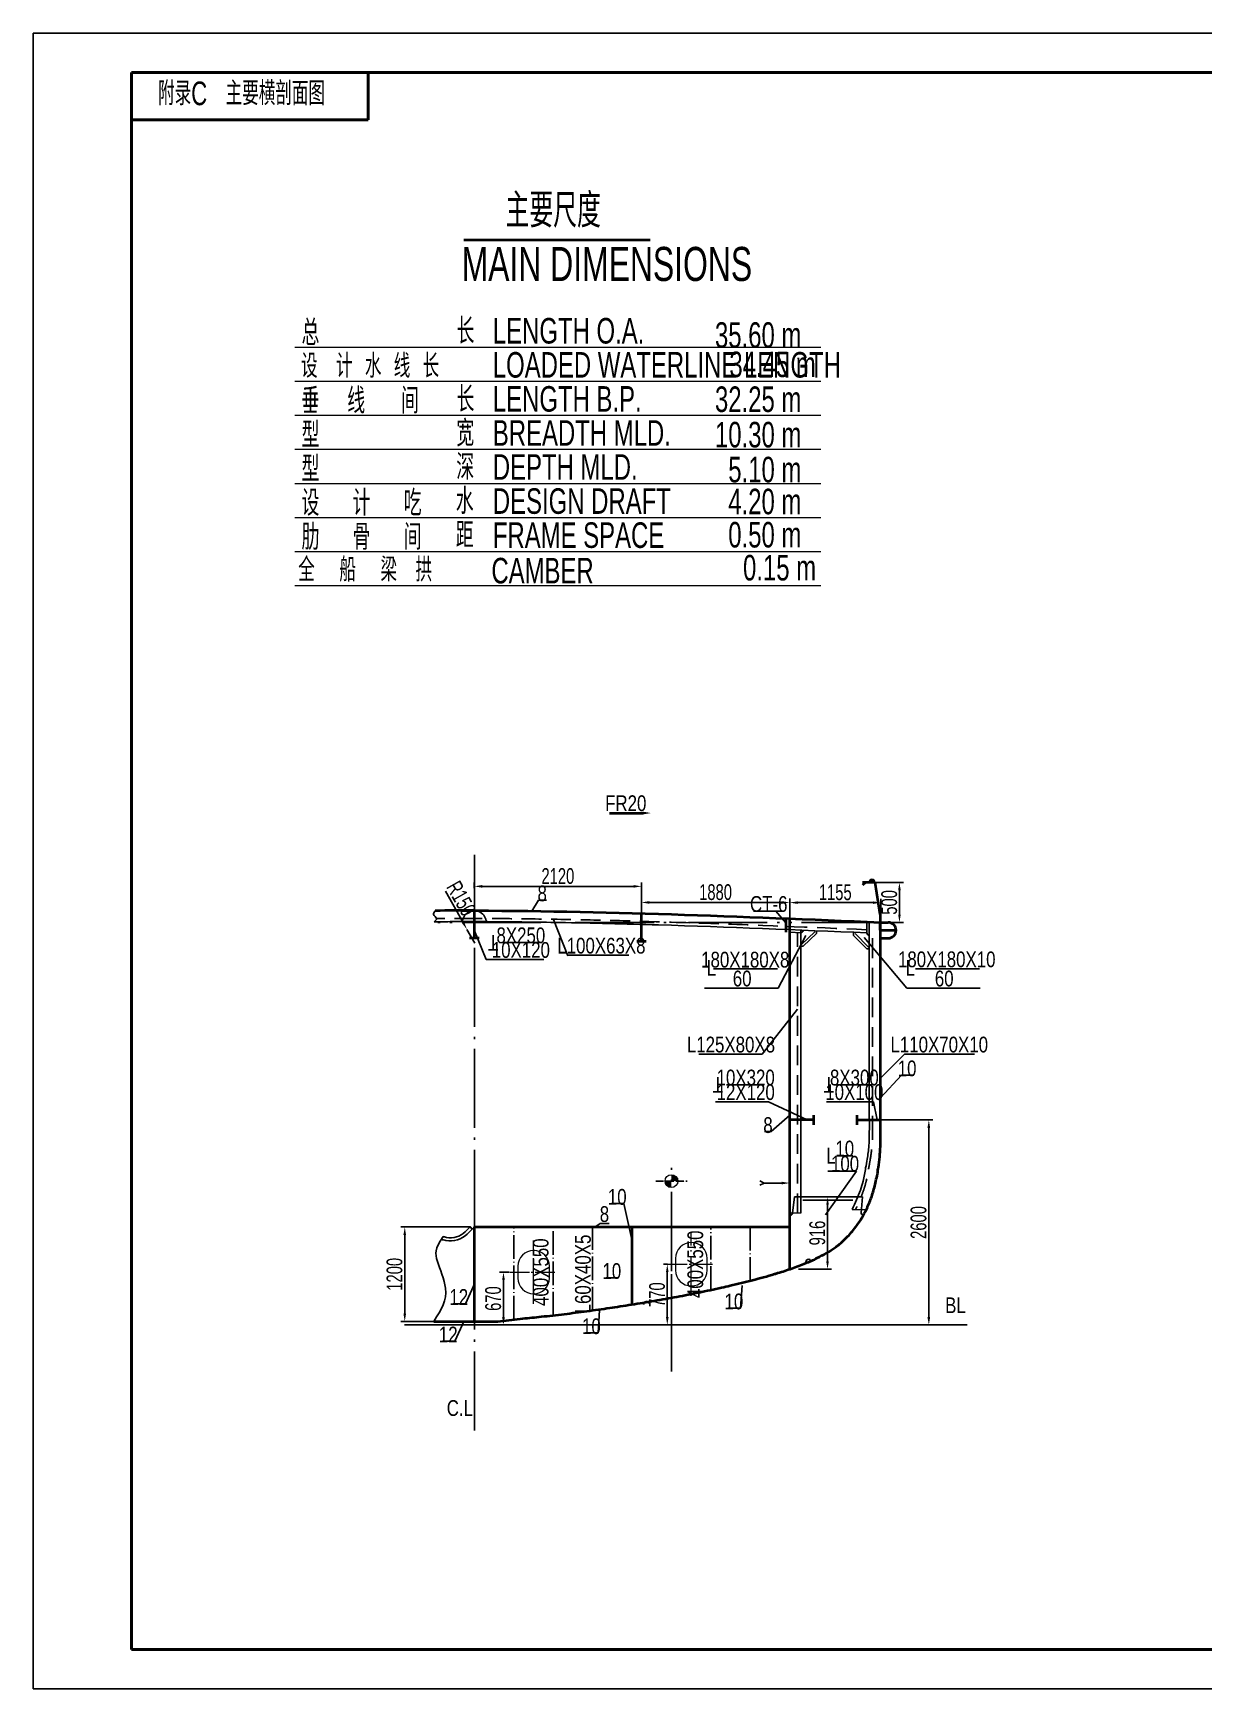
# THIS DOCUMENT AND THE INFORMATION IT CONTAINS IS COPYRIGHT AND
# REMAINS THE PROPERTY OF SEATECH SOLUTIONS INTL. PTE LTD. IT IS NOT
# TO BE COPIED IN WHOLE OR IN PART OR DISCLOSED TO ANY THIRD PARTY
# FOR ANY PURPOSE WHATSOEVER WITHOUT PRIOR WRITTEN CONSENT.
# Model space of a CAD drawing. Extents: x -498116 to -468416, y -194449 to -173449.
# Drawn here: x -498116 to -483266, y -194449 to -173449 of the extents above; entities that cross this region are included whole.
import ezdxf
from ezdxf.enums import TextEntityAlignment as Align

# ---------------------------------------------------------------- set-up
doc = ezdxf.new("R2010")
doc.units = 0
doc.header["$LTSCALE"] = 500
doc.header["$MEASUREMENT"] = 0
doc.header["$PDMODE"] = 3
for name, pattern in [('双点划 ___ _ _ ___ _ _ ___ _ _ ___ _ _', [2.87, 2, -0.25, 0.06, -0.25, 0.06, -0.25]), ('点划线 ____ _ ____ _ ____ _ ____ _ ____ _ ____', [2.56, 2, -0.25, 0.06, -0.25]), ('虚线 __ __ __ __ __ __ __ __ __ __ __ __ __ _', [0.75, 0.5, -0.25])]:
    doc.linetypes.add(name, pattern=pattern)
doc.layers.get('0').update_dxf_attribs({"linetype": 'CONTINUOUS'})
doc.layers.get('Defpoints').update_dxf_attribs({"linetype": 'CONTINUOUS'})
for name, color, linetype in [('00', 7, 'CONTINUOUS'), ('dim', 7, 'CONTINUOUS'), ('图框', 3, 'CONTINUOUS'), ('点划线', 5, '点划线 ____ _ ____ _ ____ _ ____ _ ____ _ ____')]:
    doc.layers.add(name, color=color, linetype=linetype)
doc.styles.get("Standard").update_dxf_attribs({"font": 'romans.shx', "width": 1.2, "height": 150, "bigfont": 'gbcbig.shx'})
doc.styles.add('中英混排2', font='romany.shx', dxfattribs={"width": 0.7, "height": 200, "bigfont": 'hztxt.shx'})
doc.dimstyles.new('1111111', dxfattribs={"dimtxt": 75, "dimasz": 100, "dimexe": 50, "dimexo": 50, "dimgap": 30, "dimtad": 1, "dimdec": 0, "dimdsep": 46, "dimtxsty": 'Standard', "dimcen": 2.5, "dimadec": 0, "dimazin": 0, "dimtfac": 1, "dimtdec": 0, "dimtmove": 0, "dimatfit": 3, "dimfxl": 1, "dimarcsym": 0})

# ---------------------------------------------------------------- blocks, each defined once
blk = doc.blocks.new('A2')
at = {"layer": '图框'}
for p, q in [((-594, 420), (-594, 0)), ((0, 420), (-594, 420)), ((-594, 0), (0, 0))]:
    blk.add_line(p, q, dxfattribs=at)
at = {"layer": '图框', "color": 15, "lineweight": 50}
for p, q in [((-569, 410), (-569, 10)), ((-10, 410), (-569, 410)), ((-509, 410), (-509, 398)), ((-509, 398), (-569, 398)), ((-569, 10), (-10, 10))]:
    blk.add_line(p, q, dxfattribs=at)
blk = doc.blocks.new('*D21')
at = {"color": 0, "lineweight": -2, "transparency": 16777216}
for p, q in [((-487359, -187234), (-486705, -187234)), ((-486755, -189734), (-486755, -187334)), ((-486664, -189834), (-486805, -189834))]:
    blk.add_line(p, q, dxfattribs=at)
at = {"color": 0, "lineweight": -3, "transparency": 16777216}
for points in [[(-486772, -187334), (-486738, -187334), (-486755, -187234)], [(-486772, -189734), (-486738, -189734), (-486755, -189834)]]:
    blk.add_solid(points, dxfattribs=at)
at = {"layer": 'Defpoints', "color": 0, "lineweight": -3, "transparency": 16777216}
for p in [(-487409, -187234), (-486755, -187234), (-486614, -189834)]:
    blk.add_point(p, dxfattribs=at)
at = {"color": 0, "transparency": 16777216, "insert": (-486885, -188534), "char_height": 200, "attachment_point": 5, "rotation": 90, "style": '中英混排2'}
blk.add_mtext('2600', dxfattribs=at)
blk = doc.blocks.new('*D22')
at = {"color": 0, "lineweight": -2, "transparency": 16777216}
for p, q in [((-488520, -184803), (-488520, -184427)), ((-487465, -184477), (-488420, -184477)), ((-487365, -184751), (-487365, -184427))]:
    blk.add_line(p, q, dxfattribs=at)
at = {"color": 0, "lineweight": -3, "transparency": 16777216}
for points in [[(-488420, -184461), (-488420, -184494), (-488520, -184477)], [(-487465, -184461), (-487465, -184494), (-487365, -184477)]]:
    blk.add_solid(points, dxfattribs=at)
at = {"layer": 'Defpoints', "color": 0, "lineweight": -3, "transparency": 16777216}
for p in [(-488520, -184477), (-488520, -184853), (-487365, -184801)]:
    blk.add_point(p, dxfattribs=at)
at = {"color": 0, "transparency": 16777216, "insert": (-487942, -184347), "char_height": 200, "attachment_point": 5, "style": '中英混排2'}
blk.add_mtext('1155', dxfattribs=at)
blk = doc.blocks.new('*D23')
at = {"color": 0, "lineweight": -2, "transparency": 16777216}
for p, q in [((-492520, -184293), (-492520, -184221)), ((-490500, -184271), (-492420, -184271)), ((-490400, -184737), (-490400, -184221))]:
    blk.add_line(p, q, dxfattribs=at)
at = {"color": 0, "lineweight": -3, "transparency": 16777216}
for points in [[(-492420, -184254), (-492420, -184288), (-492520, -184271)], [(-490500, -184254), (-490500, -184288), (-490400, -184271)]]:
    blk.add_solid(points, dxfattribs=at)
at = {"layer": 'Defpoints', "color": 0, "lineweight": -3, "transparency": 16777216}
for p in [(-492520, -184271), (-492520, -184343), (-490400, -184787)]:
    blk.add_point(p, dxfattribs=at)
at = {"color": 0, "transparency": 16777216, "insert": (-491460, -184141), "char_height": 200, "attachment_point": 5, "style": '中英混排2'}
blk.add_mtext('2120', dxfattribs=at)
blk = doc.blocks.new('*D24')
at = {"color": 0, "lineweight": -2, "transparency": 16777216}
for p, q in [((-490400, -184703), (-490400, -184425)), ((-488620, -184475), (-490300, -184475)), ((-488520, -184803), (-488520, -184425))]:
    blk.add_line(p, q, dxfattribs=at)
at = {"color": 0, "lineweight": -3, "transparency": 16777216}
for points in [[(-490300, -184458), (-490300, -184492), (-490400, -184475)], [(-488620, -184458), (-488620, -184492), (-488520, -184475)]]:
    blk.add_solid(points, dxfattribs=at)
at = {"layer": 'Defpoints', "color": 0, "lineweight": -3, "transparency": 16777216}
for p in [(-490400, -184475), (-490400, -184753), (-488520, -184853)]:
    blk.add_point(p, dxfattribs=at)
at = {"color": 0, "transparency": 16777216, "insert": (-489460, -184345), "char_height": 200, "attachment_point": 5, "style": '中英混排2'}
blk.add_mtext('1880', dxfattribs=at)
blk = doc.blocks.new('*D25')
at = {"layer": 'Defpoints', "color": 0, "lineweight": -3, "transparency": 16777216}
for p in [(-492614, -184817), (-492515, -184991)]:
    blk.add_point(p, dxfattribs=at)
at = {"layer": '图框', "color": 0, "lineweight": -2, "transparency": 16777216}
for p, q in [((-492887, -184333), (-492663, -184730)), ((-492515, -184991), (-492614, -184817))]:
    blk.add_line(p, q, dxfattribs=at)
at = {"layer": '图框', "color": 0, "lineweight": -3, "transparency": 16777216}
blk.add_solid([(-492648, -184722), (-492677, -184738), (-492614, -184817)], dxfattribs=at)
at = {"layer": '图框', "color": 0, "transparency": 16777216, "insert": (-492686, -184424), "char_height": 200, "attachment_point": 5, "rotation": 299.4233, "style": '中英混排2'}
blk.add_mtext('R150', dxfattribs=at)
blk = doc.blocks.new('*D554')
at = {"color": 0, "lineweight": -2, "transparency": 16777216}
for p, q in [((-487436, -184221), (-487078, -184221)), ((-487128, -184321), (-487128, -184628)), ((-487320, -184728), (-487078, -184728))]:
    blk.add_line(p, q, dxfattribs=at)
at = {"color": 0, "lineweight": -3, "transparency": 16777216}
for points in [[(-487144, -184321), (-487111, -184321), (-487128, -184221)], [(-487144, -184628), (-487111, -184628), (-487128, -184728)]]:
    blk.add_solid(points, dxfattribs=at)
at = {"layer": 'Defpoints', "color": 0, "lineweight": -3, "transparency": 16777216}
for p in [(-487486, -184221), (-487370, -184728), (-487128, -184728)]:
    blk.add_point(p, dxfattribs=at)
at = {"color": 0, "transparency": 16777216, "insert": (-487257, -184474), "char_height": 200, "attachment_point": 5, "rotation": 90, "style": '中英混排2'}
blk.add_mtext('500', dxfattribs=at)
blk = doc.blocks.new('*D559')
at = {"color": 0, "lineweight": -2, "transparency": 16777216}
for p, q in [((-492570, -188591), (-493452, -188591)), ((-493402, -189691), (-493402, -188691)), ((-492570, -189791), (-493452, -189791))]:
    blk.add_line(p, q, dxfattribs=at)
at = {"color": 0, "lineweight": -3, "transparency": 16777216}
for points in [[(-493419, -188691), (-493386, -188691), (-493402, -188591)], [(-493419, -189691), (-493386, -189691), (-493402, -189791)]]:
    blk.add_solid(points, dxfattribs=at)
at = {"layer": 'Defpoints', "color": 0, "lineweight": -3, "transparency": 16777216}
for p in [(-493402, -188591), (-492520, -188591), (-492520, -189791)]:
    blk.add_point(p, dxfattribs=at)
at = {"color": 0, "lineweight": -3, "transparency": 16777216, "insert": (-493532, -189191), "char_height": 200, "attachment_point": 5, "rotation": 90, "style": '中英混排2'}
blk.add_mtext('1200', dxfattribs=at)
blk = doc.blocks.new('*D560')
at = {"color": 0, "lineweight": -2, "transparency": 16777216}
for p, q in [((-492076, -189164), (-492200, -189164)), ((-492150, -189734), (-492150, -189264)), ((-492076, -189834), (-492200, -189834))]:
    blk.add_line(p, q, dxfattribs=at)
at = {"color": 0, "lineweight": -3, "transparency": 16777216}
for points in [[(-492167, -189264), (-492133, -189264), (-492150, -189164)], [(-492167, -189734), (-492133, -189734), (-492150, -189834)]]:
    blk.add_solid(points, dxfattribs=at)
at = {"layer": 'Defpoints', "color": 0, "lineweight": -3, "transparency": 16777216}
for p in [(-492150, -189164), (-492026, -189164), (-492026, -189834)]:
    blk.add_point(p, dxfattribs=at)
at = {"color": 0, "lineweight": -3, "transparency": 16777216, "insert": (-492280, -189499), "char_height": 200, "attachment_point": 5, "rotation": 90, "style": '中英混排2'}
blk.add_mtext('670', dxfattribs=at)
blk = doc.blocks.new('*D561')
at = {"color": 0, "lineweight": -2, "transparency": 16777216}
for p, q in [((-490069, -189064), (-490122, -189064)), ((-490072, -189734), (-490072, -189164)), ((-490069, -189834), (-490122, -189834))]:
    blk.add_line(p, q, dxfattribs=at)
at = {"color": 0, "lineweight": -3, "transparency": 16777216}
for points in [[(-490089, -189164), (-490056, -189164), (-490072, -189064)], [(-490089, -189734), (-490056, -189734), (-490072, -189834)]]:
    blk.add_solid(points, dxfattribs=at)
at = {"layer": 'Defpoints', "color": 0, "lineweight": -3, "transparency": 16777216}
for p in [(-490072, -189064), (-490019, -189064), (-490019, -189834)]:
    blk.add_point(p, dxfattribs=at)
at = {"color": 0, "lineweight": -3, "transparency": 16777216, "insert": (-490202, -189449), "char_height": 200, "attachment_point": 5, "rotation": 90, "style": '中英混排2'}
blk.add_mtext('770', dxfattribs=at)
blk = doc.blocks.new('*D562')
at = {"color": 0, "lineweight": -2, "transparency": 16777216}
for p, q in [((-488410, -188210), (-487990, -188210)), ((-488040, -188310), (-488040, -189026)), ((-488410, -189126), (-487990, -189126))]:
    blk.add_line(p, q, dxfattribs=at)
at = {"color": 0, "lineweight": -3, "transparency": 16777216}
for points in [[(-488056, -188310), (-488023, -188310), (-488040, -188210)], [(-488056, -189026), (-488023, -189026), (-488040, -189126)]]:
    blk.add_solid(points, dxfattribs=at)
at = {"layer": 'Defpoints', "color": 0, "lineweight": -3, "transparency": 16777216}
for p in [(-488460, -188210), (-488460, -189126), (-488040, -189126)]:
    blk.add_point(p, dxfattribs=at)
at = {"color": 0, "lineweight": -3, "transparency": 16777216, "insert": (-488169, -188668), "char_height": 200, "attachment_point": 5, "rotation": 90, "style": '中英混排2'}
blk.add_mtext('916', dxfattribs=at)

msp = doc.modelspace()

# ---------------------------------------------------------------- hatches: boundary and pattern name
msp.add_hatch(color=7).paths.add_polyline_path([(-487596, -184221.1), (-487560, -184221.1), (-487596, -184257.1)])
at = {"lineweight": 20}
h = msp.add_hatch(color=256, dxfattribs=at)
h.paths.add_polyline_path([(-490019.6, -187927.6, -0.4142136), (-489938.2, -188009), (-490019.6, -188009)])
h.paths.add_polyline_path([(-490101, -188009), (-490019.6, -188009), (-490019.6, -188090.4, -0.4142136)])
at = {"layer": 'dim', "lineweight": 20, "ltscale": 25}
msp.add_hatch(color=256, dxfattribs=at).paths.add_polyline_path([(-487436, -184221.1), (-487516, -184221.1, -1)])

# ---------------------------------------------------------------- linework, layer by layer
at = {"color": 0, "lineweight": 40}
for p, q in [((-492654.5, -176069.2), (-490291.5, -176069.2)), ((-487372.2, -184627.5), (-487436, -184221.1)), ((-490399.6, -184965.2), (-490399.6, -184609)), ((-488568.8, -184677.8), (-488568.8, -184852.1)), ((-488519.6, -188634), (-488519.6, -184689.6)), ((-487369.6, -184727.9), (-487269.6, -184727.9)), ((-487369.6, -184927.9), (-487269.6, -184927.9)), ((-487354.6, -184827.9), (-487169.6, -184827.9)), ((-492519.6, -189790.7), (-492519.6, -188590.7)), ((-492519.6, -188590.7), (-488519.6, -188590.7)), ((-493034.5, -189790.7), (-492519.6, -189790.7)), ((-492519.6, -189790.7), (-492343.2, -189790.7)), ((-492519.6, -189790.7), (-492219.6, -189790.7))]:
    msp.add_line(p, q, dxfattribs=at)
at = {"color": 0, "lineweight": 20}
for p, q in [((-494797.9, -177432), (-488125.5, -177432)), ((-494797.9, -177864), (-488125.5, -177864)), ((-494797.9, -178296), (-488125.5, -178296)), ((-494797.9, -178728), (-488125.5, -178728)), ((-494797.9, -179160), (-488125.5, -179160)), ((-494797.9, -179160), (-488125.5, -179160)), ((-494797.9, -179592), (-488125.5, -179592)), ((-494797.9, -180024), (-488125.5, -180024)), ((-494797.9, -180024), (-488125.5, -180024)), ((-494797.9, -180024), (-488125.5, -180024)), ((-494797.9, -180456), (-488125.5, -180456)), ((-487727.8, -188368), (-487546.7, -188368)), ((-487490, -188233.5), (-487490, -188233.5)), ((-488379.6, -188414.9), (-488519.6, -188414.9))]:
    msp.add_line(p, q, dxfattribs=at)
at = {"color": 7, "lineweight": 40}
for p, q in [((-490803.9, -183341), (-490377.6, -183341)), ((-492519.6, -184927.8), (-492519.6, -184577.8)), ((-492459.6, -184927.8), (-492579.6, -184927.9)), ((-490459.6, -184965.2), (-490339.6, -184965.2)), ((-488219.6, -187234), (-488519.6, -187234)), ((-488219.6, -187174), (-488219.6, -187294)), ((-487669.6, -187174), (-487669.6, -187294)), ((-487669.6, -187234), (-487369.6, -187234))]:
    msp.add_line(p, q, dxfattribs=at)
at = {"color": 1, "linetype": '点划线 ____ _ ____ _ ____ _ ____ _ ____ _ ____'}
for p, q in [((-492519.6, -191172.2), (-492519.6, -183871.7)), ((-490019.6, -190425.1), (-490019.6, -187841.6))]:
    msp.add_line(p, q, dxfattribs=at)
at = {"lineweight": 40, "ltscale": 25}
for p, q in [((-487436, -184221.1), (-487596, -184221.1)), ((-487560, -184221.1), (-487596, -184257.1)), ((-487372.2, -184625.4), (-487371, -184727.5))]:
    msp.add_line(p, q, dxfattribs=at)
at = {"color": 3}
for p, q in [((-491789, -184583.7), (-491704.8, -184444.9)), ((-491605.4, -184444.9), (-491704.8, -184444.9)), ((-491333.6, -185149.9), (-491516.4, -184692.1)), ((-492519.6, -184834.1), (-492369.3, -185200)), ((-487574.9, -184921.1), (-487035.9, -185562.8)), ((-492369.3, -185200), (-491639.1, -185200)), ((-491332.3, -185145.6), (-490561.5, -185145.6)), ((-486923.4, -185316.8), (-486112.8, -185316.8)), ((-486102.2, -185562.8), (-487035.9, -185562.8)), ((-488419.6, -185826.6), (-488868.3, -186400.1)), ((-489670.4, -186400.1), (-488868.3, -186400.1)), ((-487369.6, -186701.5), (-487062.3, -186400.1)), ((-487062.3, -186400.1), (-486175.4, -186400.1)), ((-487409.3, -187234), (-487456, -187003.1, 0)), ((-487919.9, -187688.1), (-487717, -187688.1)), ((-487671.1, -187884.9), (-488067, -188434.9)), ((-487671.1, -187884.9), (-488037.5, -187884.9))]:
    msp.add_line(p, q, dxfattribs=at)
at = {"color": 7}
for p, q in [((-488978.9, -184585.3), (-488606.6, -184585.3)), ((-488696.6, -184585.3), (-488568.8, -184735.5)), ((-487539.6, -184862), (-487539.6, -184720.6)), ((-487354.6, -184727.9), (-487364.6, -184737.9)), ((-487364.6, -184818.3), (-487364.6, -184737.9)), ((-492459.6, -184927.8), (-492579.6, -184927.9)), ((-488379.6, -184859.3), (-488519.6, -184853.1)), ((-488370.2, -185006.2), (-488200.4, -184845.7)), ((-488349.6, -185028), (-488179.8, -184867.5)), ((-488179.8, -184837.5), (-488179.8, -184867.5)), ((-487709.6, -184862), (-487709.6, -184892)), ((-487709.6, -184892), (-487539.6, -185062)), ((-487688.4, -184870.8), (-487518.4, -185040.8)), ((-487354.6, -184827.9), (-487364.6, -184818.3)), ((-487355, -184827.9), (-487364.6, -184837.4)), ((-487364.6, -184837.4), (-487364.6, -184917.9)), ((-487354.6, -184927.9), (-487364.6, -184917.9)), ((-488379.6, -185028), (-488349.6, -185028)), ((-487509.6, -185062), (-487539.6, -185062)), ((-486945.3, -186664.3), (-487103.5, -186664.3)), ((-488519.6, -187174.4), (-488753, -187381)), ((-488753, -187381), (-488839.5, -187381)), ((-488844.2, -188034), (-488897.3, -188006.1)), ((-488844.2, -188034), (-488897.3, -188061.9)), ((-488619.6, -188034), (-488844.2, -188034)), ((-490621.8, -188293.6), (-490780.1, -188293.6)), ((-488459.6, -188210.4), (-488484.8, -188414.7)), ((-487597.9, -188210.4), (-488459.6, -188210.4)), ((-487718.5, -188250.4), (-488353.4, -188250.4)), ((-487597.9, -188210.4), (-487615, -188410.4)), ((-490922.4, -188547.8), (-490988.6, -188590.7)), ((-490809.9, -188547.8), (-490922.4, -188547.8)), ((-492574.3, -188588.8), (-492637.3, -188651.8)), ((-492519.6, -188590.7), (-492609, -188680.1)), ((-492574.3, -188588.8), (-492546, -188617.1)), ((-490690.3, -189234.1), (-490848.6, -189234.1)), ((-492631.8, -189563.6), (-492790.1, -189563.6)), ((-489141.8, -189620.1), (-489300.1, -189620.1)), ((-492765.3, -190040.1), (-492923.6, -190040.1)), ((-490949.3, -189934.6), (-491107.6, -189934.6))]:
    msp.add_line(p, q, dxfattribs=at)
at = {"color": 6, "linetype": '双点划 ___ _ _ ___ _ _ ___ _ _ ___ _ _'}
msp.add_line((-487369.6, -184727.8), (-493103.2, -184727.8), dxfattribs=at)
at = {"color": 2}
for p, q in [((-488313.8, -184894.2), (-488664.8, -185562.8)), ((-489486, -185316.8), (-488675.4, -185316.8)), ((-488664.8, -185562.8), (-489598.5, -185562.8))]:
    msp.add_line(p, q, dxfattribs=at)
at = {"color": 1, "linetype": '虚线 __ __ __ __ __ __ __ __ __ __ __ __ __ _'}
msp.add_line((-488419.6, -188414.9), (-488419.6, -184857.5), dxfattribs=at)
at = {"color": 0}
msp.add_line((-488379.6, -188414.9), (-488379.6, -184835.5), dxfattribs=at)
at = {"lineweight": -3}
for p, q in [((-487103.5, -186664.3), (-487369.6, -186951.5)), ((-490621.8, -188293.6), (-490520.6, -188748.4))]:
    msp.add_line(p, q, dxfattribs=at)
at = {"color": 7, "linetype": '点划线 ____ _ ____ _ ____ _ ____ _ ____ _ ____', "ltscale": 0.3}
for p, q in [((-492019.6, -189764.2), (-492019.6, -188590.7)), ((-491519.6, -189711.6), (-491519.6, -188590.7)), ((-491019.6, -189648.1), (-491019.6, -188590.7)), ((-490019.6, -189488.6), (-490019.6, -188590.7)), ((-489519.6, -189389), (-489519.6, -188590.7)), ((-489019.6, -189272), (-489019.6, -188590.7))]:
    msp.add_line(p, q, dxfattribs=at)
at = {"lineweight": 40}
for p, q in [((-490519.6, -189573.7), (-490519.6, -188590.7)), ((-488519.6, -189125.9), (-488519.6, -188634))]:
    msp.add_line(p, q, dxfattribs=at)
at = {"color": 0, "lineweight": -3}
for p, q in [((-492631.8, -189563.6), (-492515, -189303.7)), ((-489141.8, -189620.1), (-489123.5, -189332.2)), ((-492765.3, -190040.1), (-492648.5, -189780.2)), ((-490949.3, -189934.6), (-490931, -189646.7))]:
    msp.add_line(p, q, dxfattribs=at)
msp.add_line((-493403.5, -189834), (-486268.5, -189834))
at = {"color": 0, "lineweight": 40}
msp.add_lwpolyline([(-492219.6, -189790.7), (-492219.6, -189790.7), (-491902.9, -189751.4, 0.001265), (-491669.6, -189728, 0.0040285), (-491379.9, -189695.1, 0.0035168), (-491090.8, -189657.9, 0.0030052), (-490802.2, -189617, 0.0012034), (-490669.6, -189597, 0.0028341), (-490381.6, -189551.4, 0.0035096), (-490094.3, -189502.1, 0.0041865), (-489807.7, -189448.4, 0.0022752), (-489669.6, -189420.7, 0.0046995), (-489384.6, -189359.2, 0.0017243), (-489274.6, -189334, 0.0060384), (-488991.4, -189264.8, 0.0094255), (-488710.5, -189186.8, 0.0016741), (-488669.6, -189174.4, 0.0094501), (-488493.1, -189116.8, 0.0137573), (-488319.5, -189051.1, 0.0158363), (-488169.6, -188983.8, 0.0181294), (-488052.2, -188921.5, 0.0258865), (-487941, -188849.5, 0.0059039), (-487920.2, -188834, 0.0404207), (-487782.5, -188709.5, 0.0330039), (-487669.6, -188572.7, 0.0431516), (-487546.7, -188368, 0.0071042), (-487530.8, -188334, 0.0274348), (-487473.6, -188185.8, 0.0217311), (-487431.1, -188032, 0.0186837), (-487396.1, -187848.8, 0.0011897), (-487393.8, -187834, 0.0137594), (-487377.3, -187702.2, 0.020196), (-487369.7, -187570, 0.0038057), (-487369.6, -187548.6), (-487369.6, -187334), (-487369.6, -187069), (-487369.6, -186834), (-487369.6, -186569), (-487369.6, -186334), (-487369.6, -186069), (-487369.6, -185834), (-487369.6, -185569), (-487369.6, -185304), (-487369.6, -185039), (-487369.6, -184934), (-487373.7, -184727.6)], format="xyb", dxfattribs=at)
at = {"color": 0}
msp.add_lwpolyline([(-487509.6, -187234), (-487509.6, -187042.5), (-487509.6, -186834), (-487509.6, -186569), (-487509.6, -186334), (-487509.6, -186069), (-487509.6, -185834), (-487509.6, -185569), (-487509.6, -185304), (-487509.6, -185039), (-487509.6, -184934), (-487510.5, -184721.8)], dxfattribs=at)
at = {"color": 0, "lineweight": 20}
for points in [[(-489568, -188989, 1), (-489968, -188989), (-489968, -189139, 1), (-489568, -189139)], [(-491568, -189089, 1), (-491968, -189089), (-491968, -189239, 1), (-491568, -189239)]]:
    msp.add_lwpolyline(points, format="xyb", close=True, dxfattribs=at)
at = {"color": 6, "lineweight": 20}
msp.add_circle((-490019.6, -188009), 81.4, dxfattribs=at)
at = {"color": 7}
for centre, radius, start, end in [((-492519.6, -184727.8), 150, 359.99891, 180.00109), ((-488379.6, -184829.3), 30, 264.9846, 357.63903), ((-487509.6, -184862), 30, 177.57104, 270), ((-488519.6, -188410.4), 35, 270, 352.9502), ((-487580, -188410.4), 35, 180, 249.36428), ((-492821.1, -188468), 300, 258.32224, 315), ((-492821.1, -188468), 260, 258.32224, 315), ((-488279.6, -189034.3), 35, 20.61162, 200.01722), ((-490334.6, -189570.8), 35, 13.51203, 184.67445)]:
    msp.add_arc(centre, radius, start, end, dxfattribs=at)
at = {"color": 0, "lineweight": 40}
msp.add_arc((-487269.6, -184827.9), 100, 270, 90, dxfattribs=at)
at = {"color": 7}
for points in [[(-493017.1, -184579.7), (-493038.5, -184629), (-492999.9, -184679.6), (-493028.4, -184719.8)], [(-487509.6, -187234), (-487509.6, -187386), (-487515.4, -187561.8), (-487537.2, -187729.8), (-487556.3, -187842.4), (-487589.4, -188009.3), (-487622.1, -188122.7), (-487727.8, -188368)]]:
    msp.add_spline(points, degree=3, dxfattribs=at)
at = {"color": 0, "lineweight": 40}
for points in [[(-492519.6, -184577.8), (-492685.4, -184577.8), (-492851.3, -184578.5), (-493017.1, -184579.7)], [(-492669.6, -184577.8), (-490902.9, -184577.8), (-489136.2, -184652.8), (-487369.6, -184727.8)]]:
    msp.add_open_spline(points, degree=3, dxfattribs=at)
at = {"color": 0}
for points, knots in [([(-492519.6, -184717.8), (-492612.5, -184717.8), (-492705.3, -184718), (-492875, -184718.8), (-492951.7, -184719.2), (-493028.4, -184719.8)], [5302.121675, 5302.121675, 5302.121675, 5302.121675, 5581.508836, 5581.508836, 5812.2800954, 5812.2800954, 5812.2800954, 5812.2800954]), ([(-492669.6, -184717.8), (-492576.7, -184717.8), (-492483.8, -184718), (-492285.9, -184718.9), (-492180.9, -184719.6), (-491865.9, -184722.4), (-491655.9, -184725.3), (-491025.7, -184736.2), (-490605.4, -184746.8), (-489303.7, -184786.5), (-488421.9, -184823.3), (-487539.6, -184860.7)], [5302.121675, 5302.121675, 5302.121675, 5302.121675, 5581.508836, 5581.508836, 5897.2768948, 5897.2768948, 6528.8130125, 6528.8130125, 7791.8852478, 7791.8852478, 10440.1380745, 10440.1380745, 10440.1380745, 10440.1380745])]:
    msp.add_open_spline(points, degree=3, knots=knots, dxfattribs=at)
at = {"color": 1, "linetype": '虚线 __ __ __ __ __ __ __ __ __ __ __ __ __ _'}
for points, knots in [([(-492519.6, -184677.8), (-492531.7, -184677.8), (-492543.9, -184677.8), (-492680.2, -184677.9), (-492804.3, -184678.3), (-492952.3, -184679.3), (-492976.1, -184679.4), (-492999.9, -184679.6)], [5302.1216481, 5302.1216481, 5302.1216481, 5302.1216481, 5338.6375877, 5338.6375877, 5711.8220337, 5711.8220337, 5783.3266339, 5783.3266339, 5783.3266339, 5783.3266339]), ([(-492669.6, -184677.8), (-492657.4, -184677.8), (-492645.3, -184677.8), (-492509, -184677.9), (-492384.8, -184678.3), (-492136.5, -184679.9), (-492012.3, -184681), (-491639.8, -184685.4), (-491391.4, -184689.5), (-490646.2, -184705.1), (-490149.3, -184719.8), (-488948.3, -184761.3), (-488244, -184790.8), (-487539.6, -184820.7)], [5302.1216481, 5302.1216481, 5302.1216481, 5302.1216481, 5338.6375877, 5338.6375877, 5711.8220337, 5711.8220337, 6085.0064798, 6085.0064798, 6831.3753718, 6831.3753718, 8324.1131559, 8324.1131559, 10438.4153961, 10438.4153961, 10438.4153961, 10438.4153961]), ([(-487469.6, -184929.7), (-487469.6, -185231.1), (-487469.7, -185821.7), (-487469.1, -186589.8), (-487470.2, -187056.5), (-487470, -187234)], [0, 0, 0, 0, 904.2847792, 1771.7847792, 2304.2837677, 2304.2837677, 2304.2837677, 2304.2837677])]:
    msp.add_open_spline(points, degree=3, knots=knots, dxfattribs=at)
msp.add_spline([(-487469.6, -187234), (-487469.6, -187386), (-487475.4, -187561.8), (-487497.2, -187729.8), (-487516.3, -187842.4), (-487549.4, -188009.3), (-487580.4, -188118.8), (-487684, -188368)], degree=3, dxfattribs=at)
at = {"color": 7}
msp.add_open_spline([(-492917, -188713.7), (-493023.7, -188878.1), (-493022.1, -188953.1), (-492822, -189454.2), (-492931.5, -189627.8), (-493034.5, -189790.7)], degree=3, knots=[0, 0, 0, 0, 261.5884649, 478.1622242, 787.8023563, 787.8023563, 787.8023563, 787.8023563], dxfattribs=at)
for points in [[(-492937.6, -188750.3), (-492919, -188754.1), (-492900.4, -188757.9), (-492881.8, -188761.8)], [(-492918.8, -188713.3), (-492903.8, -188716.4), (-492888.7, -188719.5), (-492873.7, -188722.6)]]:
    msp.add_open_spline(points, degree=3, dxfattribs=at)
at = {"color": 7, "lineweight": 40}
msp.add_solid([(-490377.6, -183324.3), (-490377.6, -183357.7), (-490277.6, -183341)], dxfattribs=at)
at = {"color": 7}
msp.add_solid([(-488619.6, -188017.3), (-488619.6, -188050.7), (-488519.6, -188034)], dxfattribs=at)
at = {"layer": 'dim', "lineweight": 20, "ltscale": 25}
msp.add_arc((-487476, -184221.1), 40, 0, 180, dxfattribs=at)
at = {"layer": '图框', "color": 3}
msp.add_line((-492170.7, -184984.8), (-491697.8, -184984.8), dxfattribs=at)
at = {"layer": '图框'}
for p, q in [((-489319.3, -186788, 0), (-488846.3, -186788, 0)), ((-487941, -186788, 0), (-487468, -186788, 0)), ((-489459.5, -187003.1, 0), (-488787.7, -187003.1, 0)), ((-488297.5, -187234), (-488787.7, -187003.1, 0)), ((-488054, -187003.1, 0), (-487456, -187003.1, 0))]:
    msp.add_line(p, q, dxfattribs=at)
at = {"layer": '点划线', "color": 1, "ltscale": 0.1}
msp.add_line((-490219.2, -188009), (-489819.8, -188009), dxfattribs=at)
at = {"layer": '点划线', "color": 0, "lineweight": 20, "ltscale": 0.5}
for p, q in [((-491768, -189564), (-491768, -188764)), ((-489768, -189464), (-489768, -188664))]:
    msp.add_line(p, q, dxfattribs=at)
at = {"layer": '点划线', "color": 0, "lineweight": 20, "ltscale": 0.25}
for p, q in [((-492069.6, -189164), (-491469.6, -189164)), ((-490069.6, -189064), (-489469.6, -189064))]:
    msp.add_line(p, q, dxfattribs=at)

# ---------------------------------------------------------------- block references
at = {"layer": '图框', "color": 0, "xscale": 50, "yscale": 50, "zscale": 50}
msp.add_blockref('A2', (-468416.1, -194449.2), dxfattribs=at)

# ---------------------------------------------------------------- texts
at = {"color": 0, "lineweight": 20, "style": '中英混排2', "width": 0.7}
for s, height, p in [('主要尺度', 432, (-492124.1, -175915.3)), ('MAIN DIMENSIONS', 432, (-492680.7, -176592.9)), ('总', 324, (-494711.5, -177410.4)), ('长', 324, (-492745, -177390.3)), ('LENGTH O.A.', 324, (-492284.8, -177386.2)), (' 34.45 m', 324, (-489369, -177812.2)), ('垂', 324, (-494711.5, -178274.4)), ('线', 324, (-494131.5, -178274.4)), ('间', 324, (-493451, -178274.4)), ('长', 324, (-492745.5, -178254.3)), ('LENGTH B.P.', 324, (-492284.8, -178250.2)), ('型', 324, (-494711.5, -178706.4)), ('宽', 324, (-492748.5, -178686.3)), ('BREADTH MLD.', 324, (-492284.8, -178682.2)), ('型', 324, (-494711.5, -179138.4)), ('深', 324, (-492748.5, -179115.3)), ('DEPTH MLD.', 324, (-492284.8, -179114.2)), ('设', 324, (-494711.5, -179570.4)), ('计', 324, (-494063.5, -179570.4)), ('吃', 324, (-493415.5, -179570.4)), ('水', 324, (-492754.5, -179547.3)), ('肋', 324, (-494711.5, -180002.4)), ('骨', 324, (-494063.5, -180002.4)), ('间', 324, (-493415.5, -180002.4)), ('距', 324, (-492754.5, -179979.3)), ('0.15 m', 324, (-489111.5, -180391.3))]:
    msp.add_text(s, height=height, dxfattribs=at).set_placement(p)
for s, p in [('35.60 m', (-488371.6, -177440.1)), ('32.25 m', (-488371.6, -178254.6)), ('10.30 m', (-488371.6, -178703.6)), ('5.10 m', (-488371.6, -179146.6)), ('4.20 m', (-488371.6, -179551.6)), ('0.50 m', (-488371.6, -179973.1))]:
    msp.add_text(s, height=324, dxfattribs=at).set_placement(p, align=Align.RIGHT)
at = {"lineweight": 20, "style": '中英混排2', "width": 0.7}
for s, height, p in [('设   计  水  线  长          ', 300, (-494718.1, -177820.5)), ('LOADED WATERLINE LENGTH ', 324, (-492285.3, -177818.2)), ('DESIGN DRAFT', 324, (-492284.8, -179546.2)), ('FRAME SPACE', 324, (-492284.8, -179978.2)), ('全    船    梁   拱           ', 300, (-494754, -180404.3)), ('CAMBER', 324, (-492303.3, -180428.5))]:
    msp.add_text(s, height=height, dxfattribs=at).set_placement(p)
at = {"color": 3, "style": '中英混排2', "width": 0.8}
for s, p in [('L100X63X8', (-490907.8, -185022.8, 0)), ('L125X80X8', (-489264.6, -186277.4, 0))]:
    msp.add_text(s, height=200, dxfattribs=at).set_placement(p, align=Align.MIDDLE_CENTER)
at = {"layer": '00', "color": 4, "insert": (-496531, -174063.3), "char_height": 300, "attachment_point": 1, "style": '中英混排2'}
msp.add_mtext_dynamic_manual_height_columns('附录C   主要横剖面图', width=2556.677, gutter_width=1500, heights=[0], dxfattribs=at)
at = {"layer": '图框', "color": 4, "style": '中英混排2', "width": 0.8}
for s, p in [('FR20', (-490599.2, -183216.4, 0)), ('CT-6', (-488785.9, -184494.1)), ('BL', (-486416.7, -189584))]:
    msp.add_text(s, height=200, dxfattribs=at).set_placement(p, align=Align.MIDDLE_CENTER)
at = {"layer": '图框', "color": 3, "style": '中英混排2', "width": 0.8}
for s, p in [('8', (-491659, -184360.1, 0)), ('8X250', (-491929.5, -184892.4, 0)), ('10X120', (-491929.5, -185077.2, 0)), ('180X180X10', (-486527.8, -185196.4, 0)), ('L', (-486990.2, -185303.7, 0)), ('60', (-486559.9, -185439.6, 0)), ('L110X70X10', (-486622.5, -186277.4, 0)), ('10', (-487821.6, -187596.3, 0)), ('L', (-487996.9, -187686.8, 0)), ('100', (-487817.7, -187788.3, 0))]:
    msp.add_text(s, height=200, dxfattribs=at).set_placement(p, align=Align.MIDDLE_CENTER)
for s, rotation, p in [('T', 180, (-492281.4, -184986.1, 0)), ('L60X40X5', 90, (-491142.5, -189187.4, 0))]:
    msp.add_text(s, height=200, rotation=rotation, dxfattribs=at).set_placement(p, align=Align.MIDDLE_CENTER)
at = {"layer": '图框', "color": 2, "style": '中英混排2', "width": 0.8}
for s, p in [('180X180X8', (-489083.5, -185200.5, 0)), ('L', (-489512.3, -185303.7, 0)), ('60', (-489122.5, -185439.6, 0))]:
    msp.add_text(s, height=200, dxfattribs=at).set_placement(p, align=Align.MIDDLE_CENTER)
at = {"layer": '图框', "color": 1, "style": '中英混排2', "width": 0.8}
for s, p in [('10', (-487030.7, -186579.5, 0)), ('8', (-488795.2, -187298.7, 0)), ('10', (-490707.2, -188208.9, 0)), ('8', (-490869.3, -188427, 0)), ('10', (-490775.7, -189149.4, 0)), ('12', (-492717.2, -189478.9, 0)), ('10', (-489227.2, -189535.4, 0)), ('10', (-491034.7, -189849.9, 0)), ('12', (-492850.7, -189955.4, 0))]:
    msp.add_text(s, height=200, dxfattribs=at).set_placement(p, align=Align.MIDDLE_CENTER)
at = {"layer": '图框', "style": '中英混排2', "width": 0.8}
for p in [(-489430, -186789.3), (-488022.1, -186789.3)]:
    msp.add_text('T', height=200, rotation=180, dxfattribs=at).set_placement(p, align=Align.MIDDLE_CENTER)
for s, p in [('10X320', (-489078, -186695.5)), ('8X300', (-487699.7, -186695.5)), ('12X120', (-489078, -186880.4)), ('10X100', (-487699.7, -186880.4))]:
    msp.add_text(s, height=200, dxfattribs=at).set_placement(p, align=Align.MIDDLE_CENTER)
at = {"layer": '图框', "color": 1, "style": '中英混排2', "width": 0.8}
for p in [(-491678.5, -189164), (-489717.5, -189064)]:
    msp.add_text('400X550', height=200, rotation=90, dxfattribs=at).set_placement(p, align=Align.MIDDLE_CENTER)
at = {"layer": '图框', "color": 4, "style": '中英混排2', "width": 0.8}
msp.add_text('C.L', height=200, rotation=360, dxfattribs=at).set_placement((-492703.1, -190887.2), align=Align.MIDDLE_CENTER)

# ---------------------------------------------------------------- dimensions: what is measured, and where the dimension line sits
at = {"color": 7}
for base, p1, p2, picture, middle in [((-492519.6, -184271.1), (-490399.6, -184787.1), (-492519.6, -184343), '*D23', (-491459.6, -184141.1)), ((-490399.6, -184475.1), (-488519.6, -184853.1), (-490399.6, -184753.3), '*D24', (-489459.6, -184345.1))]:
    dim = msp.add_linear_dim(base=base, p1=p1, p2=p2, angle=180, dimstyle='1111111', override={"dimtxt": 200, "dimtxsty": '中英混排2', "dimfxl": 1.25}, dxfattribs=at)
    dim.commit()
    dim.dimension.update_dxf_attribs({"geometry": picture, "text_midpoint": middle})
dim = msp.add_linear_dim(base=(-488519.6, -184477.3), p1=(-487364.6, -184801.5), p2=(-488519.6, -184853.1), dimstyle='1111111', override={"dimtxt": 200, "dimtxsty": '中英混排2', "dimfxl": 1.25}, dxfattribs=at)
dim.commit()
dim.dimension.update_dxf_attribs({"geometry": '*D22', "text_midpoint": (-487942.1, -184347.3)})
at = {"color": 3}
dim = msp.add_linear_dim(base=(-487127.5, -184727.8), p1=(-487486, -184221.1), p2=(-487369.6, -184727.8), angle=90, text='500', dimstyle='1111111', override={"dimtxt": 200, "dimtxsty": '中英混排2', "dimfxl": 1.25}, dxfattribs=at)
dim.commit()
dim.dimension.update_dxf_attribs({"geometry": '*D554', "text_midpoint": (-487257.5, -184474.4)})
dim = msp.add_linear_dim(base=(-486755, -187234), p1=(-486613.5, -189834), p2=(-487409.3, -187234), angle=90, dimstyle='1111111', override={"dimtxt": 200, "dimtxsty": '中英混排2', "dimfxl": 1.25}, dxfattribs=at)
dim.commit()
dim.dimension.update_dxf_attribs({"geometry": '*D21', "text_midpoint": (-486885, -188534)})
at = {"lineweight": -3}
dim = msp.add_linear_dim(base=(-488039.5, -189125.9463), p1=(-488459.5783, -188210.3788), p2=(-488459.5783, -189125.9463), angle=90, dimstyle='1111111', override={"dimtxt": 200, "dimtxsty": '中英混排2', "dimfxl": 1.25}, dxfattribs=at)
dim.commit()
dim.dimension.update_dxf_attribs({"geometry": '*D562', "text_midpoint": (-488169.5, -188668.1626)})
at = {"color": 3, "lineweight": -3}
for base, p1, p2, picture, middle in [((-493402.5, -188590.7), (-492519.6, -189790.7), (-492519.6, -188590.7), '*D559', (-493532.5, -189190.7)), ((-492150, -189164), (-492025.5, -189834), (-492025.5, -189164), '*D560', (-492280, -189499)), ((-490072.5, -189064), (-490018.6, -189834), (-490018.6, -189064), '*D561', (-490202.5, -189449))]:
    dim = msp.add_linear_dim(base=base, p1=p1, p2=p2, angle=90, dimstyle='1111111', override={"dimtxt": 200, "dimtxsty": '中英混排2', "dimfxl": 1.25}, dxfattribs=at)
    dim.commit()
    dim.dimension.update_dxf_attribs({"geometry": picture, "text_midpoint": middle})
at = {"layer": '图框', "color": 3}
dim = msp.add_radius_dim(center=(-492515.4, -184991.3), mpoint=(-492613.7, -184817.1), text='R150', dimstyle='1111111', override={"dimtxt": 200, "dimtxsty": '中英混排2', "dimfxl": 50}, dxfattribs=at)
dim.commit()
dim.dimension.update_dxf_attribs({"geometry": '*D25', "text_midpoint": (-492686.1, -184424)})

doc.saveas('drawing.dxf')
